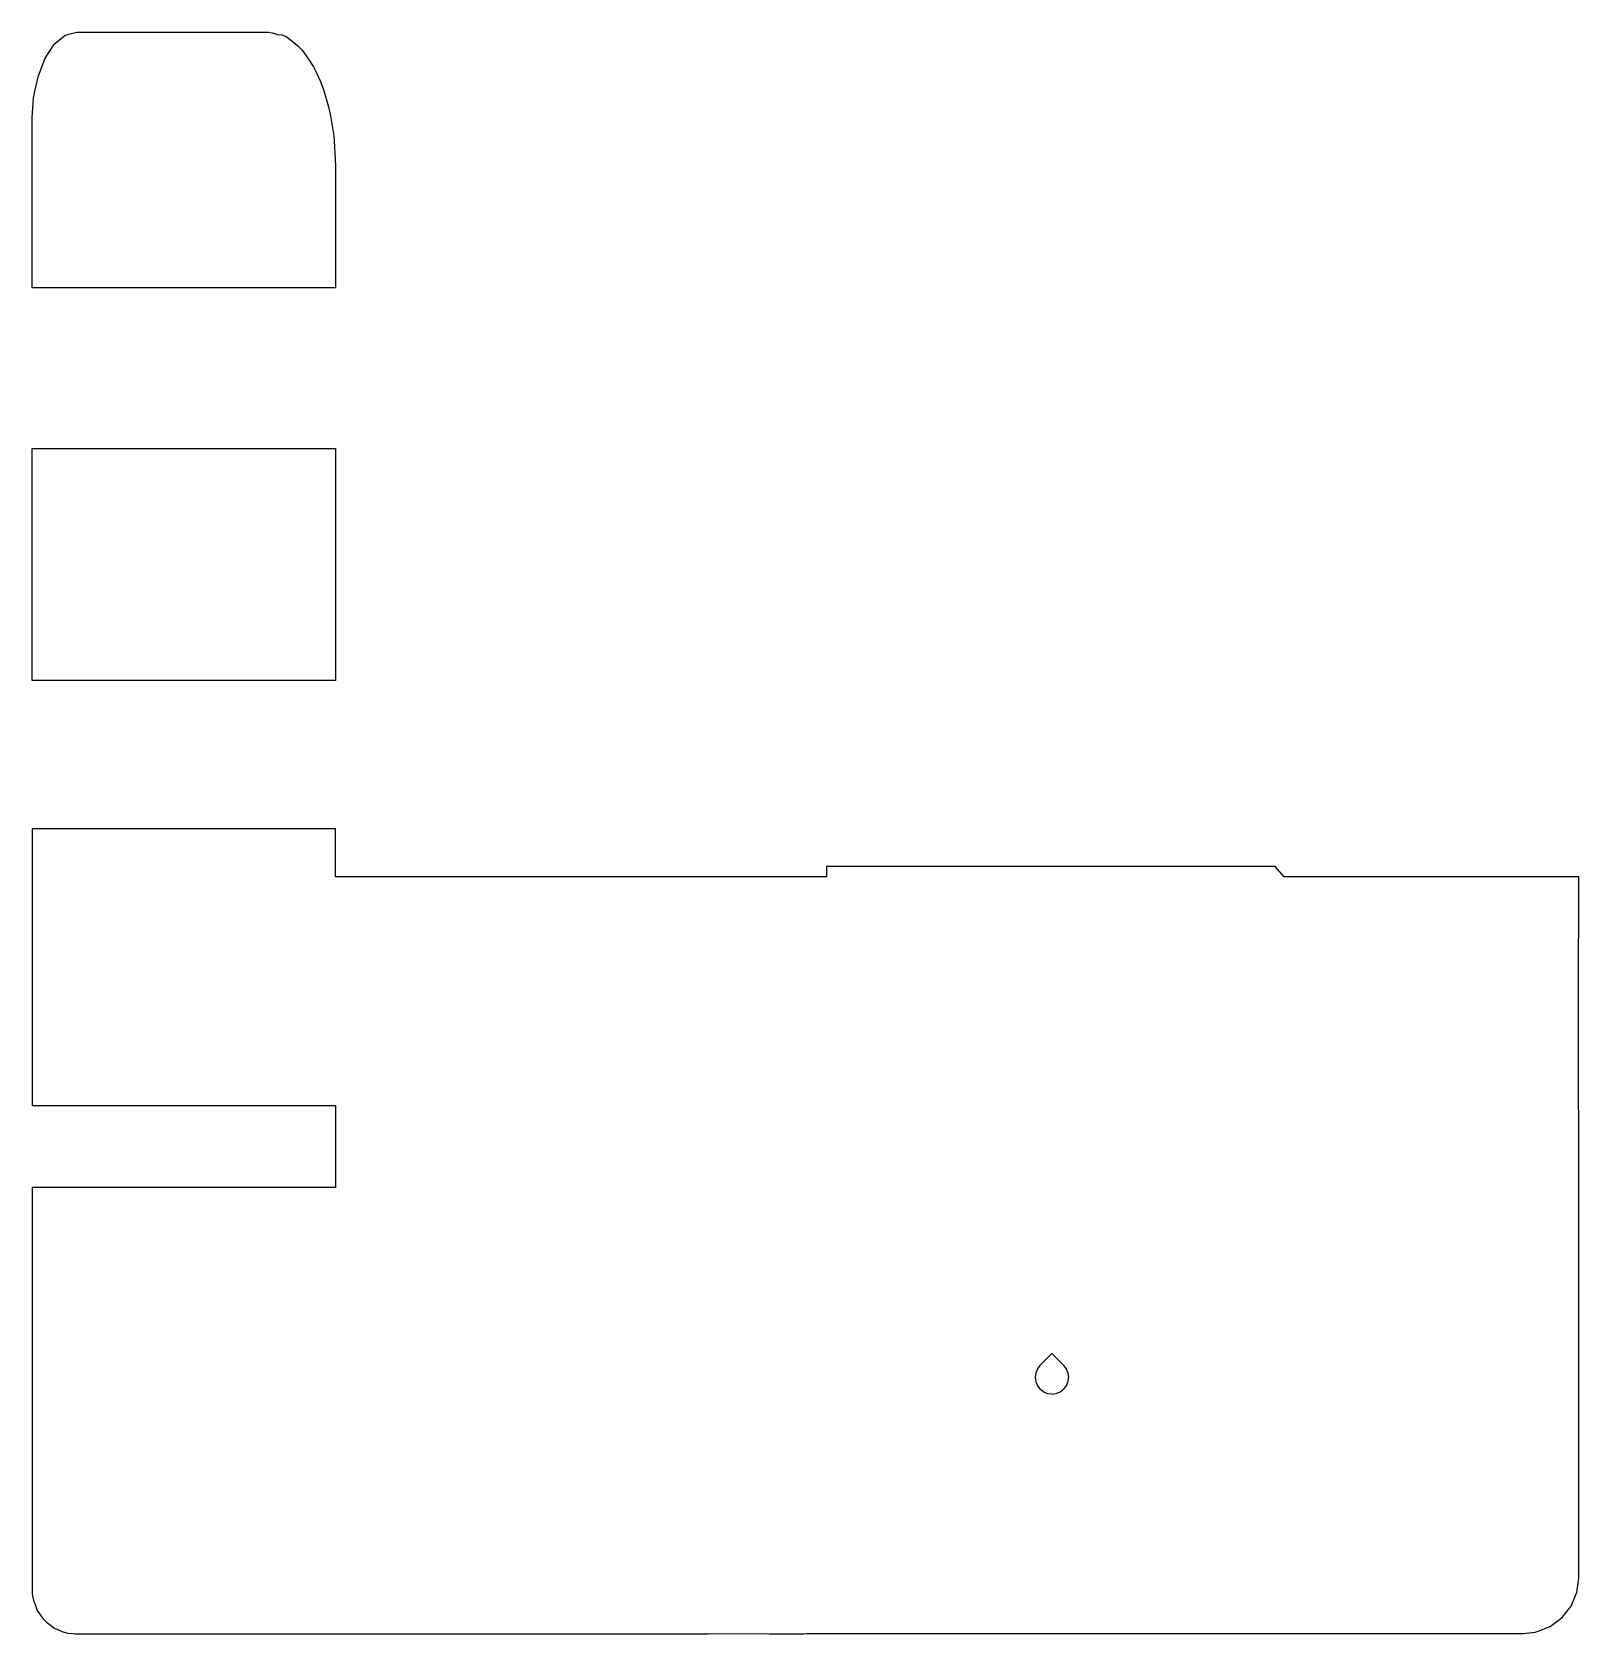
# Model space of a CAD drawing. Header units: metres. Extents: x 2.4 to 71.7, y -16 to 55.8.
import ezdxf

# ---------------------------------------------------------------- set-up
doc = ezdxf.new("R2010")
doc.units = ezdxf.units.M

msp = doc.modelspace()

# ---------------------------------------------------------------- linework, layer by layer
for p, q in [((3.4, 55.247), (3.611, 55.422)), ((3.611, 55.422), (3.882, 55.647)), ((3.882, 55.647), (4.161, 55.72)), ((4.161, 55.72), (4.4, 55.783)), ((4.4, 55.783), (6.409, 55.783)), ((6.409, 55.783), (13, 55.783)), ((13, 55.783), (13.155, 55.748)), ((13.155, 55.748), (13.406, 55.675)), ((13.406, 55.675), (13.592, 55.651)), ((13.592, 55.651), (13.78, 55.577)), ((13.78, 55.577), (13.972, 55.445)), ((13.972, 55.445), (14.314, 55.163)), ((2.772, 54.054), (2.986, 54.611)), ((2.986, 54.611), (3.148, 54.861)), ((3.148, 54.861), (3.4, 55.247)), ((14.314, 55.163), (14.505, 54.974)), ((14.505, 54.974), (14.787, 54.572)), ((14.787, 54.572), (15.01, 54.231)), ((2.668, 53.783), (2.772, 54.054)), ((15.01, 54.231), (15.014, 54.225)), ((15.014, 54.225), (15.168, 53.928)), ((15.168, 53.928), (15.306, 53.6)), ((2.517, 53.056), (2.668, 53.783)), ((15.306, 53.6), (15.458, 53.206)), ((15.458, 53.206), (15.689, 52.431)), ((2.411, 51.945), (2.468, 52.818)), ((2.468, 52.818), (2.517, 53.056)), ((15.689, 52.431), (15.773, 52.03)), ((2.4, 51.783), (2.411, 51.945)), ((2.4, 50.83), (2.4, 51.783)), ((15.773, 52.03), (15.922, 51.134)), ((15.922, 51.134), (15.939, 50.91)), ((2.4, 49.816), (2.4, 50.83)), ((15.939, 50.91), (16, 49.783)), ((2.4, 49.154), (2.4, 49.816)), ((16, 49.783), (16, 48.712)), ((2.4, 48.755), (2.4, 49.154)), ((2.4, 45.783), (2.4, 48.755)), ((16, 48.712), (16, 47.84)), ((16, 48.712), (16, 48.712)), ((16, 47.84), (16, 45.783)), ((2.4, 44.971), (2.4, 45.783)), ((16, 45.783), (16, 44.322)), ((2.4, 44.322), (2.4, 44.971)), ((13.706, 44.322), (2.4, 44.322)), ((16, 44.322), (13.706, 44.322)), ((2.4, 36.326), (2.4, 37.123)), ((2.4, 37.123), (4.694, 37.123)), ((4.694, 37.123), (16, 37.123)), ((16, 37.123), (16, 35.662)), ((16, 37.123), (16, 37.123)), ((2.4, 35.662), (2.4, 36.326)), ((2.4, 32.089), (2.4, 35.662)), ((16, 35.662), (16, 32.741)), ((16, 32.741), (16, 28.734)), ((2.4, 28.734), (2.4, 32.089)), ((2.4, 27.84), (2.4, 28.734)), ((16, 28.734), (16, 26.73)), ((2.4, 26.73), (2.4, 27.84)), ((5.546, 26.73), (2.4, 26.73)), ((16, 26.73), (5.546, 26.73)), ((12.854, 20.074), (2.4, 20.074)), ((2.4, 20.074), (2.4, 18.171)), ((16, 20.074), (12.854, 20.074)), ((16, 19.711), (16, 20.074)), ((16, 18.571), (16, 19.711)), ((2.4, 18.171), (2.4, 13.806)), ((16, 18.072), (16, 18.571)), ((16, 17.932), (16, 18.072)), ((40.524, 18.383), (38, 18.383)), ((38, 18.383), (38, 17.932)), ((58.1, 18.383), (40.524, 18.383)), ((58.504, 17.932), (58.1, 18.383)), ((26.465, 17.932), (16, 17.932)), ((32.703, 17.932), (26.465, 17.932)), ((38, 17.932), (32.703, 17.932)), ((69.424, 17.932), (58.504, 17.932)), ((71.715, 17.932), (69.424, 17.932)), ((71.696, 12.411), (71.715, 17.932)), ((2.4, 13.806), (2.4, 13.543)), ((2.4, 13.543), (2.4, 13.233)), ((2.4, 13.233), (2.4, 12.912)), ((2.4, 12.912), (2.4, 12.619)), ((2.4, 12.619), (2.4, 9.268)), ((71.705, 2.562), (71.696, 12.411)), ((2.4, 9.268), (2.4, 9.142)), ((2.4, 9.142), (2.4, 9.033)), ((2.4, 9.033), (2.4, 8.951)), ((2.4, 8.951), (2.4, 8.896)), ((2.4, 8.896), (2.4, 7.678)), ((2.4, 7.678), (5.546, 7.678)), ((5.546, 7.678), (16, 7.678)), ((16, 7.678), (16, 4.349)), ((16, 7.678), (16, 7.678)), ((16, 4.349), (16, 4.125)), ((7.489, 4), (2.4, 4)), ((2.4, 4), (2.4, -2.234)), ((16, 4), (7.489, 4)), ((16, 4.125), (16, 4)), ((71.711, -13.5), (71.705, 2.562)), ((2.4, -2.234), (2.4, -11.612)), ((48.1, -3.426), (47.816, -3.716)), ((48.352, -3.683), (48.1, -3.426)), ((47.378, -4.299), (47.374, -4.31)), ((47.447, -4.129), (47.378, -4.299)), ((47.454, -4.119), (47.447, -4.129)), ((47.564, -3.973), (47.454, -4.119)), ((47.816, -3.716), (47.564, -3.973)), ((48.636, -3.973), (48.352, -3.683)), ((48.746, -4.119), (48.636, -3.973)), ((48.753, -4.129), (48.746, -4.119)), ((48.757, -4.14), (48.753, -4.129)), ((48.826, -4.31), (48.757, -4.14)), ((47.351, -4.491), (47.35, -4.503)), ((47.35, -4.503), (47.375, -4.684)), ((47.374, -4.31), (47.351, -4.491)), ((47.375, -4.684), (47.377, -4.696)), ((47.377, -4.696), (47.448, -4.865)), ((47.448, -4.865), (47.452, -4.876)), ((47.452, -4.876), (47.564, -5.021)), ((47.564, -5.021), (47.572, -5.03)), ((48.628, -5.03), (48.741, -4.885)), ((48.741, -4.885), (48.748, -4.876)), ((48.748, -4.876), (48.819, -4.707)), ((48.819, -4.707), (48.823, -4.696)), ((48.823, -4.696), (48.848, -4.515)), ((48.827, -4.321), (48.826, -4.31)), ((48.85, -4.503), (48.827, -4.321)), ((48.848, -4.515), (48.85, -4.503)), ((48.85, -4.503), (48.85, -4.503)), ((47.572, -5.03), (47.717, -5.141)), ((47.717, -5.141), (47.727, -5.148)), ((47.727, -5.148), (47.896, -5.218)), ((47.896, -5.218), (47.907, -5.222)), ((47.907, -5.222), (48.088, -5.246)), ((48.088, -5.246), (48.1, -5.248)), ((48.1, -5.248), (48.282, -5.224)), ((48.282, -5.224), (48.293, -5.222)), ((48.293, -5.222), (48.463, -5.153)), ((48.463, -5.153), (48.473, -5.148)), ((48.473, -5.148), (48.619, -5.037)), ((48.619, -5.037), (48.628, -5.03)), ((2.4, -11.612), (2.4, -11.731)), ((2.4, -11.731), (2.4, -12.156)), ((2.4, -12.156), (2.4, -13.993)), ((71.654, -13.923), (71.711, -13.5)), ((2.4, -13.993), (2.4, -14)), ((2.4, -14), (2.412, -14.201)), ((2.412, -14.201), (2.439, -14.365)), ((71.362, -14.75), (71.56, -14.28)), ((71.56, -14.28), (71.617, -14.147)), ((71.617, -14.147), (71.654, -13.923)), ((2.439, -14.365), (2.462, -14.491)), ((2.462, -14.491), (2.549, -14.73)), ((2.549, -14.73), (2.637, -14.942)), ((2.637, -14.942), (2.765, -15.143)), ((70.957, -15.268), (71.292, -14.839)), ((71.292, -14.839), (71.362, -14.75)), ((2.765, -15.143), (2.9, -15.318)), ((2.9, -15.318), (3.054, -15.477)), ((3.054, -15.477), (3.223, -15.606)), ((3.223, -15.606), (3.402, -15.733)), ((3.402, -15.733), (3.612, -15.83)), ((69.933, -15.861), (70.417, -15.67)), ((70.417, -15.67), (70.435, -15.66)), ((70.435, -15.66), (70.487, -15.622)), ((70.487, -15.622), (70.907, -15.306)), ((70.907, -15.306), (70.957, -15.268)), ((3.612, -15.83), (3.785, -15.902)), ((3.785, -15.902), (4.006, -15.959)), ((4.006, -15.959), (4.241, -15.979)), ((4.241, -15.979), (4.33, -15.991)), ((4.33, -15.991), (4.366, -15.997)), ((4.366, -15.997), (4.4, -16)), ((4.4, -16), (7.7, -16)), ((7.7, -16), (24.96, -16)), ((24.96, -16), (32.593, -16)), ((32.593, -16), (32.7, -16)), ((32.7, -16), (32.703, -16)), ((32.703, -16), (32.705, -15.999)), ((32.705, -15.999), (32.71, -15.999)), ((32.71, -15.999), (32.852, -15.985)), ((32.852, -15.985), (35.437, -15.993)), ((35.437, -15.993), (36.802, -15.995)), ((36.802, -15.995), (37, -15.995)), ((37, -15.995), (37.004, -15.995)), ((37.004, -15.995), (37.124, -15.986)), ((37.124, -15.986), (37.164, -15.981)), ((37.164, -15.981), (37.169, -15.981)), ((37.169, -15.981), (37.175, -15.98)), ((37.175, -15.98), (37.471, -15.979)), ((37.471, -15.979), (38.479, -15.977)), ((38.479, -15.977), (39.187, -15.975)), ((39.187, -15.975), (39.601, -15.974)), ((39.601, -15.974), (39.713, -15.973)), ((39.713, -15.973), (53.267, -15.979)), ((53.267, -15.979), (63.965, -15.979)), ((63.965, -15.979), (65.749, -15.977)), ((65.749, -15.977), (69.212, -15.975)), ((69.212, -15.975), (69.487, -15.944)), ((69.487, -15.944), (69.751, -15.913)), ((69.751, -15.913), (69.933, -15.861))]:
    msp.add_line(p, q)

doc.saveas('drawing.dxf')
